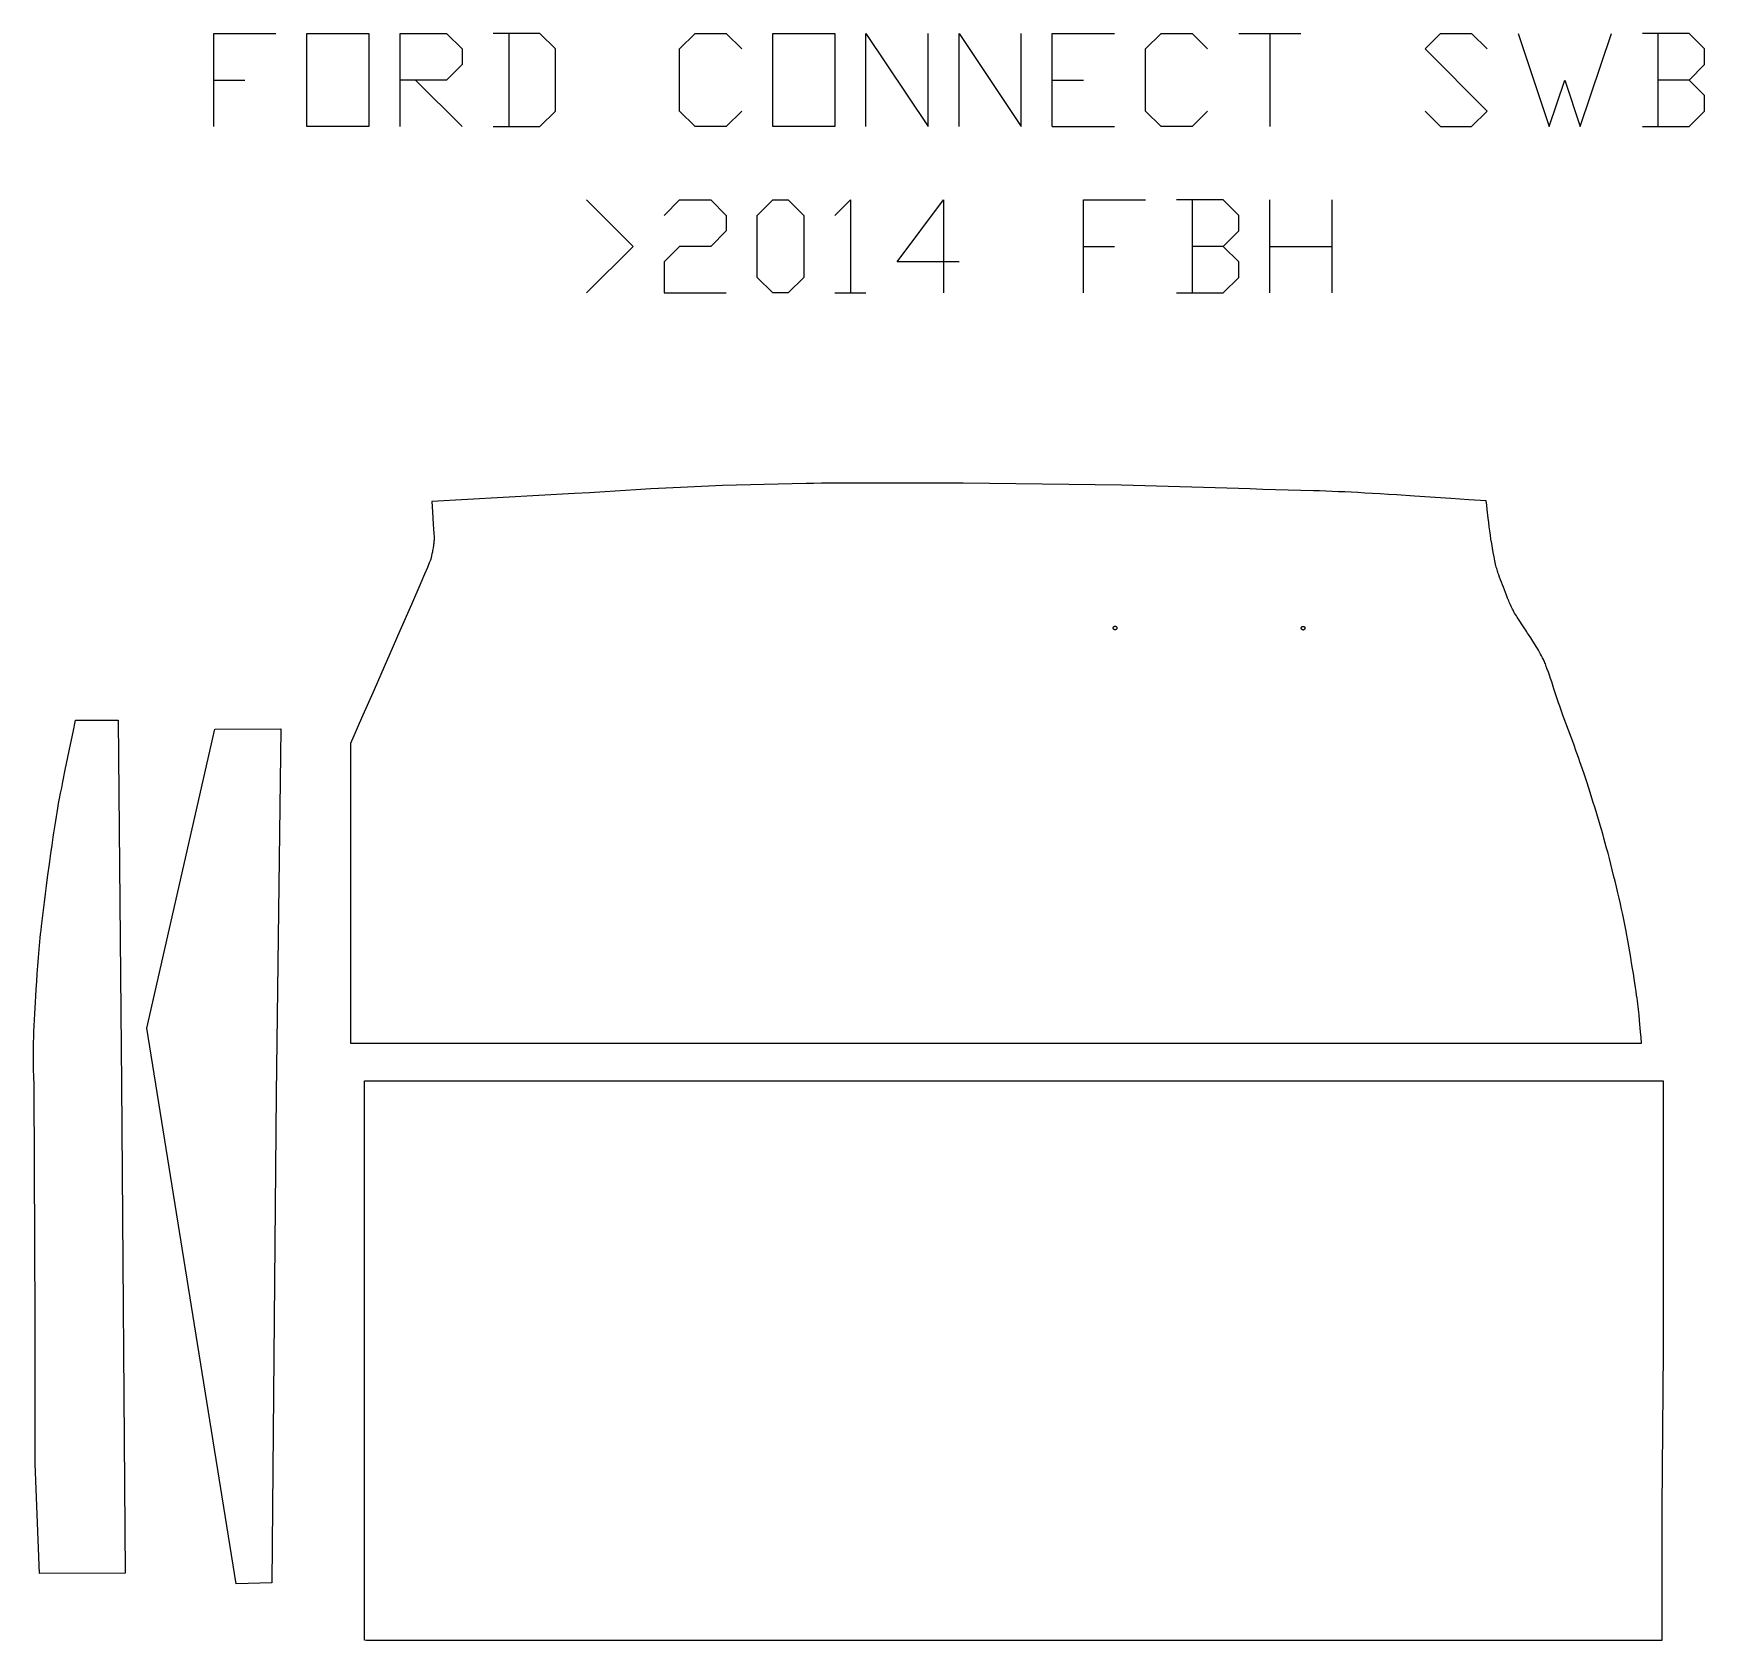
# Model space of a CAD drawing. Extents: x -346 to 1476, y -653 to 1099.
import ezdxf

# ---------------------------------------------------------------- set-up
doc = ezdxf.new("R2010")
doc.units = 0
doc.layers.get('0').update_dxf_attribs({"color": 1, "linetype": 'CONTINUOUS'})
doc.layers.add('Default Layer', color=1, linetype='CONTINUOUS')

msp = doc.modelspace()

# ---------------------------------------------------------------- linework, layer by layer
msp.add_lwpolyline([(1407.6, -1.6), (1407, 4.6), (1406.5, 10.7), (1405.3, 23), (1404.8, 29.1), (1404.1, 35.2), (1403.8, 38.3), (1403.4, 41.3), (1403.1, 44.4), (1402.7, 47.4), (1402.2, 50.8), (1401.7, 54.6), (1401, 59), (1400.3, 63.7), (1399.5, 68.8), (1398.7, 74.3), (1397.8, 79.9), (1396.8, 85.8), (1395.8, 91.8), (1394.8, 97.9), (1393.7, 104), (1392.6, 110.2), (1391.5, 116.2), (1390.4, 122.1), (1389.3, 127.8), (1388.1, 133.3), (1387, 138.7), (1385.8, 144.4), (1384.5, 150.3), (1383.1, 156.3), (1381.6, 162.4), (1380.2, 168.7), (1378.7, 174.9), (1377.1, 181.2), (1375.6, 187.4), (1374, 193.5), (1372.5, 199.6), (1371, 205.4), (1369.5, 211.1), (1368, 216.5), (1366.6, 221.7), (1365.2, 226.6), (1363.9, 231.3), (1362.5, 236.1), (1361.1, 241), (1359.6, 245.9), (1358.1, 250.8), (1356.6, 255.8), (1355, 260.7), (1353.5, 265.5), (1350.4, 275.1), (1347.4, 284.3), (1344.5, 293), (1341.7, 301.1), (1340.4, 305), (1339.1, 308.8), (1337.7, 312.7), (1336.3, 316.5), (1333.6, 324.2), (1330.8, 331.8), (1325.1, 347.1), (1322.2, 354.8), (1319.4, 362.5), (1318.3, 365.9), (1317, 369.5), (1314.6, 377), (1312.1, 384.6), (1309.6, 392.2), (1308.4, 395.9), (1307.2, 399.4), (1306, 402.8), (1304.8, 406.1), (1303.7, 409.1), (1302.7, 411.8), (1302.1, 413.1), (1301.6, 414.3), (1301.1, 415.5), (1300.7, 416.5), (1299.7, 418.5), (1298.6, 420.6), (1297.5, 422.6), (1296.4, 424.6), (1295.2, 426.7), (1294, 428.7), (1292.8, 430.7), (1291.6, 432.7), (1289.1, 436.6), (1286.7, 440.3), (1284.4, 443.8), (1283.4, 445.4), (1282.4, 447), (1281.4, 448.6), (1280.4, 450.2), (1278.3, 453.3), (1274.1, 459.6), (1272, 462.7), (1271.1, 464.3), (1270.1, 465.8), (1269.2, 467.3), (1268.3, 468.8), (1267.5, 470.3), (1266.7, 471.7), (1266, 473.1), (1265.3, 474.6), (1264.6, 476.1), (1263.9, 477.6), (1263.3, 479.1), (1262.7, 480.6), (1261.4, 483.7), (1260.3, 486.8), (1259.2, 489.8), (1258.1, 492.7), (1257, 495.4), (1256, 498.2), (1254.9, 500.9), (1253.9, 503.6), (1252.8, 506.3), (1251.8, 509), (1251.4, 510.4), (1250.9, 511.8), (1250.4, 513.1), (1250, 514.5), (1249.6, 515.9), (1249.2, 517.3), (1248.8, 518.8), (1248.4, 520.5), (1248, 522.3), (1247.6, 524.3), (1247.2, 526.4), (1246.7, 528.6), (1245.9, 533.2), (1245, 538.1), (1244.2, 543), (1243.4, 547.8), (1242.7, 552.3), (1242.4, 554.6), (1242.1, 556.8), (1241.5, 561.4), (1240.9, 566), (1240.4, 570.7), (1239.3, 580.1), (1238.8, 584.9), (1238.3, 589.5), (1219.4, 590.8), (1199.8, 592.1), (1160.1, 594.8), (1140.9, 596.1), (1131.7, 596.6), (1122.7, 597.2), (1114.2, 597.7), (1106, 598.2), (1098.3, 598.6), (1091.1, 599), (1084.2, 599.3), (1077.3, 599.6), (1070.4, 599.9), (1063.5, 600.2), (1056.6, 600.4), (1049.7, 600.6), (1035.9, 601), (1008.3, 601.8), (994.5, 602.2), (980.7, 602.7), (840.4, 606.8), (668, 609.1), (645.9, 609.1), (622.8, 609), (576.1, 609), (553.6, 609), (532.5, 608.9), (522.6, 608.8), (513.3, 608.8), (504.6, 608.7), (496.6, 608.6), (481.4, 608.3), (466.2, 608), (451, 607.6), (435.9, 607.2), (420.7, 606.8), (405.5, 606.3), (390.3, 605.7), (375.1, 605.1), (367.4, 604.7), (359.6, 604.3), (351.7, 603.9), (343.7, 603.5), (335.6, 603.1), (327.4, 602.6), (310.8, 601.6), (277.3, 599.5), (260.6, 598.5), (244.1, 597.5), (88.5, 588.9), (88.9, 583.4), (89.3, 577.2), (90.1, 564.6), (90.4, 558.9), (90.7, 554), (90.9, 550.3), (90.9, 549), (90.9, 548.1), (90.9, 546.9), (90.8, 545.7), (90.7, 544.5), (90.6, 543.2), (90.5, 542), (90.3, 540.8), (89.9, 538.4), (89.7, 537), (89.4, 535.5), (89.1, 533.7), (88.7, 531.8), (88.3, 529.8), (87.8, 527.9), (87.3, 526), (87, 525), (86.7, 524.2), (86.4, 523.4), (85.8, 521.9), (83.8, 517), (80.7, 509.8), (76.6, 500.4), (66.3, 476.7), (53.6, 447.8), (25.5, 383.6), (12, 352.6), (0, 325.2), (0, -1.5), (1407.6, -1.6)], close=True)
at = {"layer": 'Default Layer'}
for points in [[(-149.3, 997.7), (-149.3, 1099.3), (-81.6, 1099.3)], [(53.9, 997.7), (53.9, 1099.3), (104.7, 1099.3), (121.6, 1082.4), (121.6, 1065.4), (104.7, 1048.5), (53.9, 1048.5)], [(155.5, 997.7), (206.3, 997.7), (223.2, 1014.6), (223.2, 1082.4), (206.3, 1099.3), (155.5, 1099.3)], [(172.4, 1099.3), (172.4, 997.7)], [(426.4, 1014.6), (409.5, 997.7), (375.6, 997.7), (358.7, 1014.6), (358.7, 1082.4), (375.6, 1099.3), (409.5, 1099.3), (426.4, 1082.4)], [(561.9, 997.7), (561.9, 1099.3), (629.6, 997.7), (629.6, 1099.3)], [(663.5, 997.7), (663.5, 1099.3), (731.2, 997.7), (731.2, 1099.3)], [(765.1, 997.7), (765.1, 1099.3), (832.8, 1099.3)], [(934.4, 1014.6), (917.5, 997.7), (883.6, 997.7), (866.7, 1014.6), (866.7, 1082.4), (883.6, 1099.3), (917.5, 1099.3), (934.4, 1082.4)], [(968.3, 1099.3), (1036, 1099.3)], [(1002.2, 1099.3), (1002.2, 997.7)], [(1171.5, 1014.6), (1188.4, 997.7), (1222.3, 997.7), (1239.2, 1014.6), (1171.5, 1082.4), (1188.4, 1099.3), (1222.3, 1099.3), (1239.2, 1082.4)], [(1273.1, 1099.3), (1307, 997.7), (1323.9, 1048.5), (1340.8, 997.7), (1374.7, 1099.3)], [(1459.4, 1048.5), (1476.3, 1065.4), (1476.3, 1082.4), (1459.4, 1099.3), (1408.6, 1099.3)], [(1425.5, 1099.3), (1425.5, 997.7)], [(-149.3, 1048.5), (-115.4, 1048.5)], [(70.8, 1048.5), (121.6, 997.7)], [(765.1, 1048.5), (799, 1048.5)], [(1408.6, 997.7), (1459.4, 997.7), (1476.3, 1014.6), (1476.3, 1031.6), (1459.4, 1048.5), (1425.5, 1048.5)], [(765.1, 997.7), (832.8, 997.7)], [(257.1, 917.9), (307.9, 867.1), (257.1, 816.3)], [(341.8, 900.9), (358.7, 917.9), (392.6, 917.9), (409.5, 900.9), (409.5, 884), (392.6, 867.1), (358.7, 867.1), (341.8, 850.1), (341.8, 816.3), (409.5, 816.3)], [(528, 900.9), (545, 917.9), (545, 816.3)], [(663.5, 850.1), (595.8, 850.1), (646.6, 917.9), (646.6, 816.3)], [(799, 816.3), (799, 917.9), (866.7, 917.9)], [(951.4, 867.1), (968.3, 884), (968.3, 900.9), (951.4, 917.9), (900.6, 917.9)], [(917.5, 917.9), (917.5, 816.3)], [(1002.2, 816.3), (1002.2, 917.9)], [(1069.9, 917.9), (1069.9, 816.3)], [(799, 867.1), (832.8, 867.1)], [(900.6, 816.3), (951.4, 816.3), (968.3, 833.2), (968.3, 850.1), (951.4, 867.1), (917.5, 867.1)], [(1002.2, 867.1), (1069.9, 867.1)], [(528, 816.3), (561.9, 816.3)]]:
    msp.add_lwpolyline(points, dxfattribs=at)
for points in [[(-47.7, 997.7), (-47.7, 1099.3), (20, 1099.3), (20, 997.7), (-47.7, 997.7)], [(460.3, 997.7), (460.3, 1099.3), (528, 1099.3), (528, 997.7), (460.3, 997.7)], [(460.3, 816.3), (443.4, 833.2), (443.4, 900.9), (460.3, 917.9), (477.2, 917.9), (494.2, 900.9), (494.2, 833.2), (477.2, 816.3), (460.3, 816.3)], [(831.5, 451), (831.5, 451.2), (831.6, 451.4), (831.6, 451.6), (831.7, 451.8), (831.8, 452), (831.9, 452.1), (832, 452.3), (832.1, 452.4), (832.3, 452.6), (832.4, 452.7), (832.6, 452.8), (832.8, 452.9), (832.9, 452.9), (833.1, 453), (833.3, 453), (833.5, 453), (833.7, 453), (833.9, 453), (834.1, 452.9), (834.3, 452.9), (834.5, 452.8), (834.7, 452.7), (834.8, 452.6), (834.9, 452.4), (835.1, 452.3), (835.2, 452.1), (835.3, 452), (835.4, 451.8), (835.4, 451.6), (835.5, 451.4), (835.5, 451.2), (835.5, 451), (835.5, 450.8), (835.5, 450.6), (835.4, 450.4), (835.4, 450.2), (835.3, 450.1), (835.2, 449.9), (835.1, 449.7), (834.9, 449.6), (834.8, 449.5), (834.7, 449.4), (834.5, 449.3), (834.3, 449.2), (834.1, 449.1), (833.9, 449.1), (833.7, 449), (833.5, 449), (833.3, 449), (833.1, 449.1), (832.9, 449.1), (832.8, 449.2), (832.6, 449.3), (832.4, 449.4), (832.3, 449.5), (832.1, 449.6), (832, 449.7), (831.9, 449.9), (831.8, 450.1), (831.7, 450.2), (831.6, 450.4), (831.6, 450.6), (831.5, 450.8), (831.5, 451)], [(1036.6, 450.8), (1036.6, 451), (1036.6, 451.2), (1036.7, 451.4), (1036.7, 451.6), (1036.8, 451.8), (1036.9, 451.9), (1037, 452.1), (1037.2, 452.2), (1037.3, 452.4), (1037.4, 452.5), (1037.6, 452.6), (1037.8, 452.7), (1038, 452.7), (1038.2, 452.8), (1038.4, 452.8), (1038.6, 452.8), (1038.8, 452.8), (1039, 452.8), (1039.2, 452.7), (1039.3, 452.7), (1039.5, 452.6), (1039.7, 452.5), (1039.8, 452.4), (1040, 452.2), (1040.1, 452.1), (1040.2, 451.9), (1040.3, 451.8), (1040.4, 451.6), (1040.5, 451.4), (1040.5, 451.2), (1040.6, 451), (1040.6, 450.8), (1040.6, 450.6), (1040.5, 450.4), (1040.5, 450.2), (1040.4, 450), (1040.3, 449.9), (1040.2, 449.7), (1040.1, 449.5), (1040, 449.4), (1039.8, 449.3), (1039.7, 449.2), (1039.5, 449.1), (1039.3, 449), (1039.2, 448.9), (1039, 448.9), (1038.8, 448.8), (1038.6, 448.8), (1038.4, 448.8), (1038.2, 448.9), (1038, 448.9), (1037.8, 449), (1037.6, 449.1), (1037.4, 449.2), (1037.3, 449.3), (1037.2, 449.4), (1037, 449.5), (1036.9, 449.7), (1036.8, 449.9), (1036.7, 450), (1036.7, 450.2), (1036.6, 450.4), (1036.6, 450.6), (1036.6, 450.8)], [(-253.6, 350.6), (-249.7, -46.2), (-245.7, -579.6), (-339.3, -580), (-344.1, -460.3), (-344.1, -303.4), (-345.1, -50.8), (-345.2, -45.3), (-345.4, -39.8), (-345.7, -28.8), (-345.8, -23.3), (-345.9, -17.8), (-345.9, -15), (-345.9, -12.3), (-345.9, -9.5), (-345.9, -6.8), (-345.8, -4), (-345.7, -1.1), (-345.6, 4.9), (-345.3, 11), (-345.1, 17.4), (-344.7, 23.9), (-344.4, 30.3), (-343.7, 43), (-343.3, 49.7), (-342.8, 57.3), (-342.3, 65.4), (-341.7, 74), (-341.1, 82.8), (-340.4, 91.7), (-340.1, 96.1), (-339.7, 100.5), (-339.3, 104.8), (-338.9, 108.9), (-338.5, 113.1), (-338.1, 117.3), (-337.6, 121.5), (-337.1, 125.8), (-336.1, 134.5), (-335, 143.4), (-333.9, 152.2), (-332.8, 161.1), (-331.6, 170), (-330.4, 178.8), (-328.1, 196.4), (-326.9, 205.2), (-325.6, 214.2), (-324.4, 223.1), (-323.7, 227.6), (-323, 232), (-322.3, 236.5), (-321.6, 240.9), (-320.9, 245.4), (-320.1, 249.8), (-319.3, 254.4), (-318.4, 259.5), (-317.4, 265), (-316.2, 270.8), (-315, 276.8), (-313.8, 283.2), (-311.1, 296.4), (-305.5, 324), (-302.7, 337.6), (-300.1, 350.6), (-253.6, 350.6)], [(-76.2, 341.2), (-81.1, -56.9), (-86, -590.2), (-124.8, -591.1), (-173.5, -288.3), (-222.2, 14.5), (-148.1, 340.7), (-76.2, 341.2)], [(15.1, -42.7), (1431.2, -42.7), (1431.2, -338), (1429.8, -508.5), (1429.7, -653.1), (958.2, -653.1), (486.6, -653.1), (17.2, -653.1), (15.1, -652.6), (15.1, -347.8), (15.1, -42.7)]]:
    msp.add_lwpolyline(points, close=True, dxfattribs=at)

doc.saveas('drawing.dxf')
